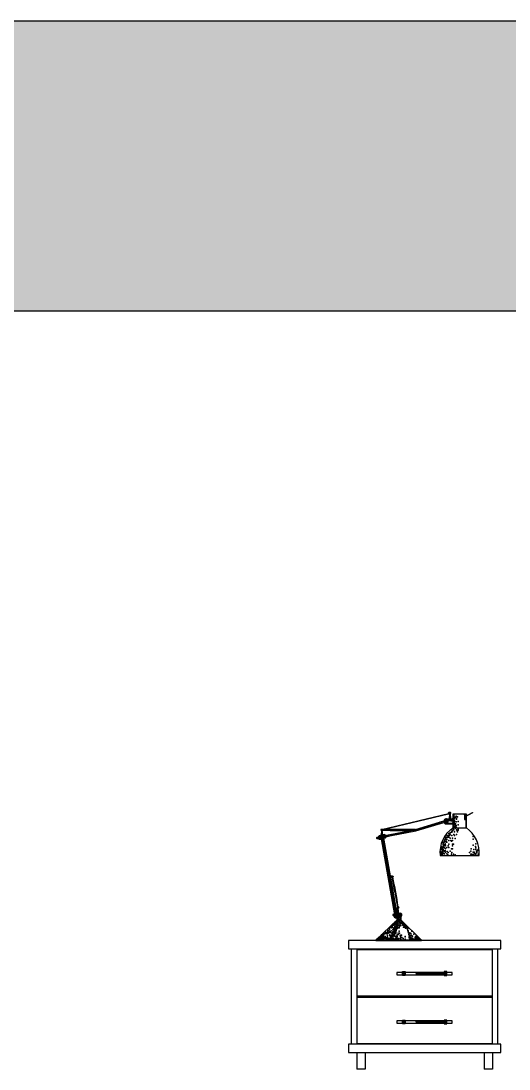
# Model space of a CAD drawing. Header units: millimetres. Extents: x 6388 to 59789, y -18725 to 8137.
# Drawn here: x 18586 to 20350, y 4348 to 8137 of the extents above; entities that cross this region are included whole.
import ezdxf

# ---------------------------------------------------------------- set-up
doc = ezdxf.new("R2010")
doc.units = ezdxf.units.MM
doc.layers.add('www.cad-blocks.net', color=7, linetype='Continuous')

# ---------------------------------------------------------------- blocks, each defined once
blk = doc.blocks.new('A$C272975BB')
h = blk.add_hatch()
h.set_pattern_fill('ANSI31', color=256, scale=5.526549, style=0)
h.set_pattern_definition([(45, (-8969.81595, -5411.5748), (-0.488482534, 0.488482534), [])])
h.paths.add_polyline_path([(418.7, 901.6), (420.9, 901.6), (420.9, 921.3), (418.7, 921.3)])
h = blk.add_hatch()
h.set_pattern_fill('ANSI31', color=256, scale=22.106196, angle=42.7614, style=0)
h.set_pattern_definition([(87.761353, (-9195.548, -5055.1902), (-2.76116556, 0.10793855), [])])
h.paths.add_polyline_path([(241.7, 863.4, -0.487368), (241.3, 865.9, 0.006326), (119.7, 866.1, -0.258695), (119.6, 864), (119.6, 863.9, 0.020675)])
h = blk.add_hatch()
h.set_pattern_fill('ANSI31', color=256, scale=33.159294, style=0)
h.set_pattern_definition([(45, (-8957.1037, -5375.896), (-2.9308952, 2.9308952), [])])
h.paths.add_polyline_path([(159.5, 694.1, -0.018609), (159.4, 694.1), (156.5, 694.1, 0.005294), (177.3, 584.7), (179.5, 585.4, 0.018598)])
for p, q in [((119.4, 866.3), (360.8, 923.3)), ((124.2, 866.1), (361.1, 922.2)), ((362.5, 927.1), (362.5, 927)), ((363, 926.9), (367.9, 927.7)), ((363.4, 926.6), (368.4, 927.4)), ((363.5, 922.8), (368.6, 923.8)), ((364.7, 922.6), (363.7, 904.5)), ((364, 925.9), (369, 926.7)), ((365.1, 922.8), (364.2, 904.6)), ((364.8, 927.4), (364.8, 927.4)), ((365.8, 922.9), (365.4, 904.6)), ((367.3, 923.1), (368.4, 904.4)), ((367.6, 923.2), (368.7, 904.6)), ((424.3, 921.3), (424.3, 871.5)), ((124.5, 837.3), (345, 891.4)), ((242.3, 866.3), (344.2, 896.7)), ((243.4, 861.4), (344.9, 891.8)), ((246.9, 866.2), (344.2, 895.7)), ((351.4, 886.6), (376.9, 886.6)), ((351.8, 904.6), (376.9, 904.6)), ((376.9, 871.5), (425.7, 871.5)), ((102.2, 836.9), (106.5, 836.9)), ((102.9, 836.6), (106.5, 836.6)), ((103.2, 836.2), (106.5, 836.2)), ((103.5, 835.5), (106.7, 835.5)), ((119, 863.1), (117.9, 844.6)), ((119.3, 863.2), (118.3, 844.8)), ((119.7, 863.6), (119.2, 844.9)), ((120.2, 863.9), (122.3, 845.7)), ((120.4, 863.9), (122.5, 845.7)), ((123.1, 841.7), (230.9, 863.1)), ((123.4, 842.7), (225.2, 862.9)), ((124.1, 837.8), (243.4, 861.4)), ((125.2, 833.7), (173.8, 560.4)), ((126, 833.9), (174.5, 560.6)), ((126.5, 834), (175, 560.7)), ((117.8, 831.8), (166.4, 558)), ((118.9, 832.1), (167.4, 558.8)), ((120, 832.3), (168.4, 559.2)), ((124, 833.3), (172.5, 560.1)), ((159.3, 697.4), (150.7, 697.4)), ((158.8, 697.2), (150.7, 697.2)), ((158.5, 696.9), (150.8, 696.9)), ((158.2, 696.3), (150.9, 696.3)), ((159, 694.3), (151.3, 694.3)), ((159.6, 694.1), (151.3, 694.1)), ((176.6, 581.1), (175.6, 560.8)), ((176.6, 584.4), (181.1, 585.8)), ((177, 584.3), (181.5, 585.6)), ((177.4, 583.9), (181.9, 585.3)), ((177.4, 581.5), (181.8, 582.9)), ((177.8, 583.3), (182.2, 584.7)), ((178.1, 581.6), (180.2, 561.9)), ((161.2, 558.6), (166.3, 558.6)), ((161.8, 558.4), (166.3, 558.4)), ((162.2, 557.9), (166.3, 557.9)), ((162.4, 557.2), (165.6, 557.2)), ((175.6, 539.1), (175.6, 548)), ((175.6, 539.1), (188.9, 539.1)), ((188.9, 539.1), (188.9, 551.4)), ((550, 465), (0, 465)), ((0, 465), (0, 435)), ((99.3, 467.2), (262.9, 467.2)), ((550, 435), (550, 465)), ((0, 435), (550, 435)), ((10, 435), (10, 90)), ((30, 435), (30, 90)), ((30, 432), (520, 432)), ((520, 90), (520, 435)), ((540, 90), (540, 435)), ((195, 349), (175, 349)), ((175, 349), (175, 341)), ((175, 341), (195, 341)), ((195, 349), (195, 352)), ((195, 352), (205, 352)), ((195, 350.6), (205, 350.6)), ((195, 341), (195, 349)), ((195, 338), (195, 349)), ((195, 348.8), (205, 348.8)), ((195, 344.5), (205, 344.5)), ((195, 341), (205, 341)), ((195.1, 351.3), (205, 351.3)), ((205, 352), (205, 341)), ((275, 349), (205, 349)), ((205, 341), (345, 341)), ((205, 341), (205, 338)), ((243.2, 347.1), (345, 347.1)), ((244.5, 345), (345, 345)), ((245.1, 343.8), (345, 343.8)), ((345, 349), (275, 349)), ((355, 352), (345, 352)), ((345, 352), (345, 341)), ((354.9, 351.3), (345, 351.3)), ((355, 350.6), (345, 350.6)), ((355, 348.8), (345, 348.8)), ((355, 344.5), (345, 344.5)), ((355, 341), (345, 341)), ((345, 341), (345, 338)), ((355, 349), (355, 352)), ((355, 338), (355, 349)), ((355, 341), (355, 349)), ((375, 349), (355, 349)), ((355, 341), (375, 341)), ((375, 341), (375, 349)), ((195, 339.5), (205, 339.5)), ((205, 338), (195, 338)), ((355, 339.5), (345, 339.5)), ((345, 338), (355, 338)), ((30, 265), (520, 265)), ((30, 260), (520, 260)), ((195, 174), (175, 174)), ((175, 174), (175, 166)), ((175, 166), (195, 166)), ((195, 174), (195, 177)), ((195, 177), (205, 177)), ((195, 175.6), (205, 175.6)), ((195, 166), (195, 174)), ((195, 163), (195, 174)), ((195, 173.8), (205, 173.8)), ((195, 169.5), (205, 169.5)), ((195, 166), (205, 166)), ((195, 164.5), (205, 164.5)), ((205, 163), (195, 163)), ((195.1, 176.3), (205, 176.3)), ((205, 177), (205, 166)), ((275, 174), (205, 174)), ((205, 166), (345, 166)), ((205, 166), (205, 163)), ((243.2, 172.1), (345, 172.1)), ((244.5, 170), (345, 170)), ((245.1, 168.8), (345, 168.8)), ((345, 174), (275, 174)), ((355, 177), (345, 177)), ((345, 177), (345, 166)), ((354.9, 176.3), (345, 176.3)), ((355, 175.6), (345, 175.6)), ((355, 173.8), (345, 173.8)), ((355, 169.5), (345, 169.5)), ((345, 166), (345, 163)), ((355, 166), (345, 166)), ((355, 164.5), (345, 164.5)), ((345, 163), (355, 163)), ((355, 174), (355, 177)), ((355, 163), (355, 174)), ((375, 174), (355, 174)), ((355, 166), (355, 174)), ((355, 166), (375, 166)), ((375, 166), (375, 174)), ((550, 90), (0, 90)), ((0, 90), (0, 60)), ((30, 92), (520, 92)), ((550, 60), (550, 90)), ((0, 60), (550, 60)), ((30, 60), (30, 0)), ((60, 60), (60, 0)), ((490, 60), (490, 0)), ((520, 60), (520, 0)), ((60, 0), (30, 0)), ((520, 0), (490, 0))]:
    blk.add_line(p, q)
for points in [[(330.8, 772.1), (471.8, 772.1, 0.273505), (425.7, 871.5), (425.7, 921.3), (376.9, 921.3), (376.9, 871.5, 0.273505)], [(362.2, 922.3, 0.130303), (362.9, 922.4, 0.576801), (363.2, 926.7, 0.264517), (361.9, 927, 0.710752)], [(349.6, 886.9, 0.130303), (352.4, 886.7, 0.598804), (356.9, 903.4, 0.121835), (351.4, 904.5, 0.710752)], [(101.7, 833.7, 0.130303), (102.2, 833.6, 0.576801), (103, 836.5, 0.264517), (102.1, 836.9, 0.710752)], [(111.8, 830.4, 0.130303), (113.7, 830.8, 0.576801), (113.8, 842.4, 0.264517), (110.1, 842.8, 0.710752)], [(117.1, 863.1, 0.130303), (117.6, 863.1, 0.331854), (118.2, 866, 0.328319), (117.4, 866.3, 0.500332)], [(241.8, 866.3, -0.130303), (242.2, 866.3, -0.576801), (242.9, 863.6, -0.264517), (242.1, 863.3, -0.710752)], [(159.9, 694.2, -0.130303), (159.4, 694.1, -0.576801), (158.6, 697, -0.264517), (159.5, 697.4, -0.710752)], [(176.6, 581.1, 0.130303), (177.1, 581.3, 0.576801), (176.9, 584.3, 0.264517), (176, 584.3, 0.710752)], [(160.7, 555.4, 0.130303), (161.2, 555.3, 0.576801), (161.9, 558.3, 0.264517), (161, 558.6, 0.710752)], [(169.4, 546.6, 0.130303), (171.4, 546.9, 0.576801), (171.4, 558.6, 0.264517), (167.7, 559, 0.710752)]]:
    blk.add_lwpolyline(points, format="xyb", close=True)
for points in [[(362.4, 926.6, 0.083661), (362, 926.5, 0.685038), (362.1, 922.7)], [(362.6, 922.3), (368.1, 923.3, 0.641064), (367.6, 927.8), (362.3, 927)], [(353.1, 902.8, 0.083661), (351.5, 903, 0.685038), (349.4, 888.2)], [(102.4, 836.5, 0.083661), (102.1, 836.6, 0.685038), (101.7, 833.9)], [(111.6, 841.9, 0.083661), (110.4, 841.7, 0.685038), (111.5, 831.3)], [(133.3, 844.7, 0.177444), (129.5, 847.3), (111.1, 843.1)], [(112.8, 830.5), (131.7, 835.3, 0.183148), (134.4, 839.2)], [(242.4, 863.6, -0.083661), (242.1, 863.6, -0.685038), (241.7, 866.1)], [(242, 866.3), (246.6, 866.3, -0.641064), (246.8, 863.4)], [(247.6, 864.2, -0.174695), (246.8, 863.4), (242.3, 863.3)], [(159.2, 697.1, -0.083661), (159.5, 697.1, -0.685038), (159.9, 694.4)], [(176.4, 584.1, 0.083661), (176.1, 584, 0.685038), (176.5, 581.4, 0.685038)], [(176.9, 581.2), (181.7, 582.7, 0.641064), (180.9, 585.8), (176.2, 584.4)], [(175.6, 539.1), (99.3, 467.2, 0.414214), (98.2, 466.1), (98.2, 465), (264, 465), (264, 466.1, 0.414214), (262.9, 467.2), (188.9, 539.1)], [(161.3, 558.3, 0.083661), (161, 558.3, 0.685038), (160.6, 555.6, 0.685038)], [(169.2, 558, 0.083661), (168.1, 557.9, 0.685038), (169.1, 547.5, 0.685038)], [(170.4, 546.6), (189.4, 551.5, 0.641064), (187.2, 563.5), (168.7, 559.2)]]:
    blk.add_lwpolyline(points, format="xyb")
for points in [[(418.7, 921.3), (418.7, 901.6), (420.9, 901.6), (420.9, 921.3)], [(420.9, 912.9), (448.2, 926.8), (448.2, 926.2), (420.9, 912.3)], [(352.9, 898.2), (349.8, 893.2), (349.4, 893.4), (352.6, 898.5), (352.9, 898.2)], [(101.9, 833.6), (107.4, 833.6)], [(102.7, 833.8), (107.2, 833.8)], [(110.7, 838.8), (112.9, 835.3), (112.5, 835), (110.3, 838.5), (110.7, 838.8)], [(117.3, 863.1), (119.3, 863.2)], [(119.3, 866.4), (117.6, 866.3)], [(160.9, 555.3), (164.5, 555.3)], [(161.7, 555.6), (164.6, 555.6)], [(167.5, 553.7), (171.4, 552.3), (171.2, 551.8), (167.3, 553.2), (167.5, 553.7)]]:
    blk.add_lwpolyline(points)
for centre, radius, start, end in [((361.3, 924.5), 1.66, 315.8031, 60.4731), ((331.7, 891.4), 3.33, 134.3613, 242.9193), ((333, 891.7), 3.69, 141.8466, 236.0544), ((346, 895.7), 7.62, 311.2552, 44.5755), ((101.2, 835.3), 1.39, 311.8701, 45.6629), ((108.4, 836), 5.56, 317.0855, 61.4366), ((116.3, 864.7), 1.51, 309.2421, 43.4847), ((117.9, 864.8), 2.14, 310.7011, 49.2989), ((172.5, -3936.5), 4802.9, 89.1759, 90.6291), ((186.5, 2339.7), 1477.3, 267.4143, 272.1428), ((127.7, 840.8), 4.72, 155.8582, 227.8394), ((136.5, 844.6), 7.02, 327.7271, 16.9639), ((137.2, 844.7), 7.02, 327.6688, 16.9176), ((118.9, 813), 12, 35.5827, 78.9702), ((117.6, 811), 13.8, 36.7235, 74.9555), ((5332.7, 1621.6), 5258.6, 190.1588, 191.3717), ((-1291.1, 371.3), 1486.1, 8.2838, 12.5466), ((149.3, 576.7), 23.6, 322.5257, 356.2633), ((148.4, 576.9), 24.7, 322.5414, 353.2812), ((175.5, 582.6), 1.47, 316.9492, 57.8884), ((160.2, 557.1), 1.39, 311.8701, 45.6629), ((166, 552.2), 5.56, 317.0855, 61.4366), ((239.8, 343.7), 5.29, 329.221, 87.6136), ((239.8, 168.7), 5.29, 329.221, 87.6136)]:
    blk.add_arc(centre, radius, start, end)
for points in [[(362.1, 922.7), (362.3, 922.7), (362.4, 922.7), (362.8, 922.8), (363, 923), (363.3, 923.4), (363.5, 923.6), (363.7, 924.1), (363.8, 924.4), (363.7, 925), (363.7, 925.3), (363.5, 925.7), (363.3, 925.9), (363.1, 926.3), (362.9, 926.4), (362.7, 926.5), (362.5, 926.6), (362.4, 926.6), (362.4, 926.6), (362.4, 926.6), (362.4, 926.6)], [(349.4, 888.2), (350, 888.1), (350.7, 888.2), (352, 888.3), (353.1, 888.7), (354.5, 890.1), (355.1, 890.8), (356.3, 892.6), (356.8, 893.6), (357.1, 895.9), (357, 897.2), (356.7, 898.8), (356.2, 899.8), (355.4, 901.2), (354.9, 901.8), (354, 902.5), (353.6, 902.7), (353.2, 902.8), (353.2, 902.8), (353.2, 902.8), (353.1, 902.8)], [(101.7, 833.9), (101.8, 833.9), (101.9, 833.9), (102.2, 833.9), (102.3, 834), (102.6, 834.2), (102.7, 834.4), (102.9, 834.7), (103, 834.9), (103.1, 835.3), (103.1, 835.5), (103, 835.8), (102.9, 836), (102.8, 836.3), (102.7, 836.4), (102.5, 836.5), (102.5, 836.5), (102.4, 836.5), (102.4, 836.5), (102.4, 836.5), (102.4, 836.5)], [(111.5, 831.3), (111.9, 831.4), (112.3, 831.5), (113.2, 831.8), (113.8, 832.3), (114.6, 833.4), (114.9, 834), (115.4, 835.4), (115.6, 836.2), (115.4, 837.9), (115.1, 838.7), (114.6, 839.7), (114.1, 840.3), (113.4, 841.2), (112.9, 841.5), (112.2, 841.8), (111.9, 841.9), (111.6, 841.9), (111.6, 841.9), (111.6, 841.9), (111.6, 841.9)], [(241.7, 866.1), (241.8, 866.1), (241.9, 866.1), (242.2, 866.1), (242.3, 866), (242.6, 865.8), (242.7, 865.6), (242.9, 865.3), (243, 865.2), (243, 864.8), (243, 864.6), (243, 864.3), (242.9, 864.1), (242.7, 863.9), (242.7, 863.8), (242.5, 863.7), (242.4, 863.7), (242.4, 863.6), (242.4, 863.6), (242.4, 863.6), (242.4, 863.6)], [(159.9, 694.4), (159.8, 694.4), (159.7, 694.4), (159.4, 694.4), (159.2, 694.5), (159, 694.7), (158.8, 694.9), (158.6, 695.2), (158.5, 695.4), (158.5, 695.8), (158.5, 696), (158.6, 696.3), (158.6, 696.5), (158.8, 696.8), (158.9, 696.9), (159, 697), (159.1, 697), (159.2, 697.1), (159.2, 697.1), (159.2, 697.1), (159.2, 697.1)], [(176.5, 581.4), (176.6, 581.4), (176.7, 581.4), (177, 581.5), (177.1, 581.7), (177.3, 582), (177.4, 582.1), (177.5, 582.5), (177.5, 582.7), (177.4, 583.1), (177.3, 583.3), (177.2, 583.6), (177.1, 583.7), (176.8, 584), (176.7, 584), (176.5, 584.1), (176.4, 584.1), (176.4, 584.1), (176.4, 584.1), (176.4, 584.1), (176.4, 584.1)], [(160.6, 555.6), (160.7, 555.6), (160.9, 555.6), (161.1, 555.6), (161.3, 555.7), (161.6, 555.9), (161.7, 556.1), (161.9, 556.4), (162, 556.6), (162.1, 557), (162, 557.2), (162, 557.5), (161.9, 557.7), (161.8, 558), (161.7, 558.1), (161.5, 558.2), (161.4, 558.2), (161.4, 558.3), (161.4, 558.3), (161.3, 558.3), (161.3, 558.3)], [(169.1, 547.5), (169.5, 547.5), (170, 547.7), (170.9, 548), (171.5, 548.5), (172.3, 549.6), (172.6, 550.2), (173.1, 551.6), (173.2, 552.4), (173.1, 554), (172.8, 554.8), (172.3, 555.9), (171.8, 556.5), (171, 557.3), (170.6, 557.7), (169.9, 558), (169.6, 558), (169.3, 558), (169.3, 558), (169.2, 558), (169.2, 558)]]:
    blk.add_open_spline(points, degree=3, knots=[3.294068, 3.294068, 3.294068, 3.294068, 3.647859, 3.647859, 4.043866, 4.043866, 4.439873, 4.439873, 4.83588, 4.83588, 5.231886, 5.231886, 5.627893, 5.627893, 6.0239, 6.0239, 6.283185, 6.283185, 6.283185, 6.295262, 6.295262, 6.295262, 6.295262])
for p in [(381, 919.8), (381, 916.1), (381, 914.2), (381, 914.2), (381, 910.4), (384.8, 910.4), (388.5, 914.2), (394.2, 912.3), (355.3, 886.9), (356, 887.3), (356.7, 887.2), (357.2, 903.8), (357.2, 888.1), (357.9, 886.9), (358, 887.3), (358.8, 903.7), (359, 886.9), (359.5, 903.7), (359.8, 902.5), (360.2, 888), (360.2, 887), (360.3, 901.6), (360.4, 898.7), (360.7, 903.8), (360.7, 887.3), (361, 902.6), (361.2, 901.2), (361.8, 887.4), (362.2, 898.3), (362.2, 887.7), (362.3, 901), (362.9, 903.8), (363.3, 901.7), (364.3, 903.7), (364.9, 901.6), (364.9, 886.9), (365, 898.1), (365.3, 887.7), (365.7, 886.6), (366.1, 886.8), (366.4, 887), (366.8, 903.4), (366.9, 902), (367.4, 898.3), (368.2, 902), (368.4, 903.6), (368.4, 899), (368.8, 887.6), (369.1, 903.8), (369.9, 886.8), (370, 888.2), (370.3, 897.4), (370.4, 903.8), (370.5, 901.8), (370.8, 887.2), (372, 887.7), (372.1, 899.4), (372.6, 887.2), (373, 887.8), (373.2, 903.4), (373.4, 901.3), (373.6, 897.7), (374, 886.9), (374.7, 887.7), (375.4, 904), (375.4, 888.2), (375.6, 901.8), (375.9, 904), (376.1, 888.4), (376.1, 887.8), (376.2, 897.3), (376.3, 902.4), (376.5, 899.1), (376.7, 902.8), (379.1, 899.1), (379.1, 882.2), (379.1, 878.4), (379.1, 872.7), (381, 904.8), (381, 893.5), (381, 889.7), (381, 889.7), (381, 884), (381, 878.4), (381, 876.5), (382.9, 906.6), (382.9, 904.8), (382.9, 897.2), (382.9, 893.5), (382.9, 887.8), (382.9, 884), (384.8, 884), (384.8, 876.5), (384.8, 872.7), (386.7, 885.9), (386.7, 880.3), (388.5, 893.5), (388.5, 880.3), (388.5, 874.6), (390.4, 906.6), (390.4, 902.9), (396.1, 895.3), (396.1, 882.2), (113.1, 843), (113.7, 843.3), (113.8, 842.9), (114, 843.1), (114.4, 842.9), (114.8, 843.4), (114.8, 842.8), (115.1, 843.2), (115.3, 843.2), (115.5, 842.5), (115.6, 841.4), (115.7, 844.1), (115.7, 841.9), (115.8, 843.6), (116.4, 843.7), (116.4, 841.6), (116.7, 844), (116.7, 843.2), (116.7, 842.5), (116.7, 840.9), (117.1, 843.8), (117.5, 844), (117.7, 833.7), (117.8, 842.6), (117.8, 841.9), (117.8, 841.3), (117.9, 843.4), (118, 844.5), (118.4, 844.2), (118.4, 834.1), (118.9, 844.6), (119, 844.2), (119.4, 842.4), (119.5, 843.3), (119.8, 844.3), (120.4, 835.3), (120.5, 841.3), (120.5, 834.5), (120.7, 844.6), (120.7, 842.9), (121, 844.6), (121.2, 844.9), (121.2, 843.7), (121.8, 844.4), (121.9, 834.7), (122.1, 844.9), (122.3, 845.2), (122.3, 833.9), (122.4, 844.9), (122.5, 842.3), (122.7, 843.4), (122.7, 833.6), (123, 844.2), (123, 833.9), (123.1, 845.2), (123.3, 845), (123.3, 833.8), (123.6, 835.4), (123.8, 845.8), (124.2, 845.7), (124.3, 845.5), (124.4, 845.2), (124.5, 834.2), (124.7, 844.7), (124.7, 844), (124.8, 834.4), (124.9, 845.9), (125.3, 845.9), (125.3, 835.6), (125.6, 845.6), (125.6, 844), (125.6, 835), (125.8, 845), (125.9, 846.2), (126, 834.5), (126.2, 834.8), (126.4, 846.2), (126.6, 846.2), (126.6, 845.2), (126.7, 846.1), (126.9, 836.4), (127.2, 835.3), (127.3, 846.5), (127.4, 835.3), (127.5, 846.5), (128, 846.3), (128, 846.2), (128, 835.4), (128.5, 835.3), (128.6, 836.3), (128.7, 846.5), (128.9, 846.5), (128.9, 845.9), (128.9, 836), (129.1, 846.8), (129.3, 847.1), (129.5, 846.8), (129.9, 835.3), (130, 836.8), (130.1, 846.5), (130.1, 846.2), (130.2, 835.7), (130.6, 846.4), (131, 837.4), (131, 835.7), (131.2, 836.6), (131.7, 835.4), (131.9, 836.3), (132.6, 835.7), (133.5, 836.6), (350.8, 836.9), (352.7, 838.8), (356.5, 844.5), (356.5, 836.9), (356.5, 836.9), (358.4, 842.6), (360.2, 838.8), (362.1, 852), (362.1, 838.8), (364, 848.2), (364, 844.5), (365.9, 852), (365.9, 852), (367.8, 853.9), (367.8, 846.4), (367.8, 835), (371.6, 857.7), (371.6, 855.8), (373.4, 865.2), (373.4, 855.8), (373.4, 844.5), (375.3, 863.3), (375.3, 861.4), (375.3, 835), (379.1, 869), (379.1, 865.2), (381, 865.2), (381, 848.2), (382.9, 857.7), (382.9, 844.5), (386.7, 870.8), (390.4, 865.2), (390.4, 848.2), (392.3, 861.4), (394.2, 857.7), (396.1, 867.1), (396.1, 863.3), (450.8, 840.7), (114.9, 831.2), (115.7, 831.8), (115.7, 831.6), (116.3, 831.8), (116.4, 832.7), (116.7, 833.4), (116.8, 832), (117.1, 832.1), (118, 832.4), (118.9, 832.4), (119.4, 833.2), (119.4, 832.4), (119.5, 833.1), (119.8, 833), (120.4, 833.1), (121.1, 832.7), (121.7, 833.4), (122, 833.4), (122.4, 833.4), (122.6, 833), (333.8, 797.4), (333.8, 797.4), (337.6, 803), (337.6, 799.2), (339.5, 799.2), (341.4, 820), (341.4, 818.1), (341.4, 814.3), (341.4, 812.4), (341.4, 810.6), (343.3, 806.8), (343.3, 806.8), (343.3, 804.9), (343.3, 801.1), (345.2, 821.9), (345.2, 820), (345.2, 810.6), (345.2, 810.6), (347, 827.5), (347, 808.7), (347, 799.2), (348.9, 831.3), (348.9, 823.7), (348.9, 814.3), (348.9, 806.8), (350.8, 833.2), (350.8, 823.7), (350.8, 808.7), (350.8, 797.4), (352.7, 831.3), (352.7, 823.7), (352.7, 820), (354.6, 829.4), (354.6, 820), (354.6, 801.1), (360.2, 806.8), (362.1, 825.6), (362.1, 812.4), (362.1, 801.1), (369.7, 825.6), (369.7, 825.6), (371.6, 823.7), (375.3, 825.6), (375.3, 812.4), (375.3, 806.8), (379.1, 812.4), (384.8, 833.2), (450.8, 831.3), (450.8, 808.7), (458.3, 804.9), (460.2, 814.3), (460.2, 799.2), (333.8, 786.1), (333.8, 778.5), (335.7, 784.2), (335.7, 780.4), (335.7, 776.6), (337.6, 793.6), (339.5, 795.5), (339.5, 795.5), (339.5, 793.6), (339.5, 789.8), (339.5, 784.2), (339.5, 778.5), (339.5, 778.5), (339.5, 774.8), (341.4, 793.6), (341.4, 780.4), (343.3, 789.8), (345.2, 786.1), (347, 786.1), (347, 778.5), (348.9, 789.8), (350.8, 784.2), (354.6, 778.5), (356.5, 786.1), (358.4, 774.8), (360.2, 782.3), (367.8, 787.9), (371.6, 795.5), (371.6, 776.6), (373.4, 782.3), (375.3, 795.5), (379.1, 776.6), (384.8, 774.8), (437.6, 782.3), (441.3, 787.9), (441.3, 776.6), (443.2, 795.5), (445.1, 776.6), (450.8, 784.2), (450.8, 774.8), (452.7, 793.6), (454.5, 784.2), (454.5, 778.5), (456.4, 780.4), (458.3, 774.8), (460.2, 793.6), (460.2, 778.5), (460.2, 776.6), (462.1, 787.9), (464, 786.1), (464, 782.3), (465.9, 789.8), (467.8, 793.6), (467.8, 776.6), (176.2, 570), (176.2, 569.2), (176.4, 572), (176.4, 571), (176.4, 570.5), (176.6, 573), (176.7, 579.3), (176.7, 573.8), (176.7, 572.9), (176.9, 580.3), (176.9, 578.3), (176.9, 577.2), (176.9, 576), (176.9, 574.2), (177.1, 571.9), (177.1, 568.4), (177.2, 575.8), (177.2, 570.9), (177.6, 578.1), (169, 532.2), (170.4, 532.7), (170.7, 530.4), (171.3, 559.2), (171.4, 559.6), (171.4, 530.9), (172.2, 532.4), (172.5, 559), (172.5, 530.4), (172.7, 559.3), (172.9, 559.1), (173.3, 557.7), (173.5, 534.8), (173.6, 548.1), (173.8, 559.8), (174.1, 558), (174.1, 557), (174.2, 533.9), (174.3, 559.3), (174.3, 558.1), (174.5, 559.2), (174.5, 536.3), (174.6, 559.1), (174.8, 548.9), (174.8, 536.1), (174.9, 559.5), (175.2, 555), (175.4, 558.3), (175.8, 548.3), (175.8, 546.7), (175.8, 545.9), (175.8, 545.1), (175.8, 544.5), (175.8, 543.4), (175.8, 542.4), (175.8, 541.9), (175.8, 541), (175.8, 540), (175.9, 563.9), (175.9, 563.1), (175.9, 561.8), (175.9, 547.4), (176, 533.6), (176.1, 564.8), (176.1, 563.3), (176.1, 562.5), (176.1, 562.1), (176.1, 561), (176.1, 560.3), (176.1, 541.1), (176.1, 537.6), (176.2, 566.1), (176.2, 562.1), (176.2, 559), (176.2, 558.2), (176.4, 567.2), (176.4, 566.9), (176.4, 562.8), (176.4, 546), (176.5, 549.5), (176.5, 547.2), (176.5, 539.8), (176.6, 547.2), (176.6, 542.5), (176.6, 541.1), (176.7, 563.8), (176.7, 561.1), (176.7, 560.2), (176.7, 549), (176.7, 546.4), (176.7, 543.3), (176.7, 540.2), (176.9, 542), (177.1, 565.8), (177.1, 549.6), (177.1, 539.7), (177.2, 567.4), (177.2, 565.4), (177.2, 563.6), (177.2, 562.3), (177.2, 558.1), (177.2, 546), (177.2, 539.5), (177.3, 546.9), (177.3, 544.7), (177.3, 543.4), (177.4, 556.3), (177.4, 541.8), (177.6, 532.2), (177.6, 530.4), (177.7, 560.1), (177.7, 548.3), (177.7, 545.1), (177.9, 560.5), (177.9, 537.4), (178.1, 560.4), (178.1, 548.1), (178.4, 558.8), (178.5, 542.2), (178.6, 548.3), (178.6, 545), (178.6, 539.5), (178.7, 536.3), (179, 549.5), (179.1, 550.1), (179.2, 560.6), (179.2, 559.1), (179.3, 533.9), (179.3, 530.4), (179.5, 536.8), (179.5, 534), (179.7, 537.4), (179.9, 558.6), (179.9, 549.3), (180, 561.3), (180, 547.7), (180, 543.3), (180, 540.9), (180.2, 559.3), (180.2, 556.7), (180.9, 550.6), (181, 560.5), (181, 537.3), (181.3, 537.1), (181.4, 561.5), (181.7, 561.3), (181.8, 550.2), (183, 560.8), (183.1, 559.5), (183.1, 557.5), (183.1, 534.8), (183.2, 562.1), (183.3, 561.7), (183.3, 550.7), (183.6, 530.9), (184.3, 551.1), (184.5, 562), (184.7, 562.1), (184.7, 561.8), (185.2, 561), (185.2, 557.9), (185.4, 560.2), (185.8, 562.7), (186, 551.9), (186.3, 562.6), (186.3, 561.1), (186.7, 540.4), (186.8, 549.5), (187, 562.6), (187, 562.6), (187, 552), (187, 544.2), (187, 539.7), (187.1, 547.5), (187.2, 551.9), (187.5, 541.8), (187.6, 561.8), (187.6, 548.2), (187.8, 539.8), (188, 549.2), (188, 544.6), (188.1, 560.8), (188.1, 552), (188.1, 542.5), (188.2, 540.4), (188.3, 549), (188.4, 547.9), (188.5, 561.8), (188.5, 550), (188.5, 545.8), (188.5, 543.5), (188.5, 541), (188.6, 552.4), (188.8, 553), (189, 552.5), (189.1, 561.5), (189.2, 558.8), (189.5, 535.6), (189.5, 535.6), (189.6, 554), (189.6, 531.6), (189.7, 560.9), (190.1, 552.9), (190.3, 553.9), (190.3, 553.7), (190.6, 554.7), (190.8, 559.3), (190.8, 534.1), (191, 555.8), (191.1, 534.3), (191.3, 556.3), (191.3, 554.9), (191.5, 531.8), (192.1, 532.8), (195.2, 530.7), (134.8, 494.5), (136.5, 492.8), (140.2, 494.1), (141.6, 501.4), (141.6, 499.6), (141.6, 496.2), (142.1, 496), (143.3, 501.4), (145.1, 501.4), (145.1, 499.6), (146.8, 508.2), (147.8, 494.1), (148.5, 504.8), (150.2, 511.6), (150.9, 496.4), (152.5, 513.8), (152.5, 513.5), (153.4, 499.7), (153.4, 499.7), (153.6, 511.6), (153.6, 509.9), (153.8, 514.8), (154.3, 517.4), (155.3, 513.3), (155.8, 519.2), (157, 520.2), (157, 516.8), (157, 515), (157.4, 517.9), (159.2, 520.8), (159.5, 522.3), (159.7, 494.3), (160, 520.3), (160.5, 520.2), (160.5, 511.6), (160.5, 503.1), (160.5, 496.2), (161.3, 521.8), (162.1, 522.8), (162.2, 506.5), (162.9, 525.7), (162.9, 496.4), (163.9, 525.7), (163.9, 521.9), (163.9, 520.2), (164.2, 522.8), (164.7, 497.8), (165.2, 525.2), (165.4, 502.6), (165.6, 509.9), (165.6, 506.5), (165.6, 494.5), (166, 499.3), (166.2, 527.8), (167, 526.5), (167.3, 529.1), (167.3, 516.8), (167.3, 515), (167.3, 506.5), (168.5, 499.7), (169, 528.7), (169, 523.6), (169, 516.8), (169, 508.2), (169, 504.8), (170.4, 500), (170.4, 496), (170.7, 528.7), (170.7, 513.3), (170.7, 492.8), (171.4, 506.8), (171.9, 507.5), (172.5, 528.7), (172.5, 518.5), (172.5, 518.5), (172.5, 512.7), (172.5, 511.6), (172.5, 501.4), (172.7, 505.5), (173.5, 517.9), (173.8, 520), (174.2, 523.6), (174.2, 523.6), (174.3, 509.9), (174.5, 522.1), (174.8, 524.1), (175.1, 526.5), (175.3, 511.4), (175.9, 523.6), (175.9, 518.5), (175.9, 515), (175.9, 508.2), (176.1, 525.7), (176.1, 514.8), (176.3, 530.1), (176.9, 519.2), (177.4, 522.6), (177.4, 519.7), (179.3, 525.3), (181, 509.9), (181.8, 519.2), (182.3, 513.8), (182.7, 509.9), (182.7, 497.9), (184.1, 514.8), (185.2, 525.2), (186.2, 520.2), (188.5, 526), (188.8, 518.8), (189.3, 528.1), (193.2, 528.4), (193.2, 526.7), (193.4, 530.4), (194.2, 528.9), (194.7, 523.9), (194.9, 528.4), (194.9, 526.7), (195.8, 526.8), (196.2, 519.8), (196.6, 530.1), (196.6, 526.7), (198.2, 513.3), (198.4, 527.1), (198.6, 524.5), (199.2, 518.8), (199.4, 525.8), (200.4, 523.2), (201.5, 520.8), (201.7, 523.7), (201.7, 519.9), (201.7, 518.2), (202.2, 512.3), (202.8, 523.7), (204.3, 519.8), (205.2, 509.6), (205.6, 518.2), (206.1, 520.3), (206.4, 518.8), (208.2, 515.9), (208.6, 518.2), (208.6, 513), (209.8, 517.2), (210.3, 511.3), (210.6, 511.4), (211.3, 515.4), (211.4, 507.3), (211.9, 512.8), (212, 509.6), (212, 507.9), (213.1, 511.8), (213.1, 511.5), (213.2, 510.1), (213.5, 506), (213.7, 501.1), (215, 499), (215.4, 509.6), (215.6, 497.8), (215.6, 496), (228.9, 497.8), (102.3, 469.4), (103.4, 467.9), (104.5, 469.4), (106.3, 470.7), (106.3, 467.7), (107.6, 471.5), (108.9, 473.3), (111, 474.1), (111.7, 475.9), (111.9, 473.3), (111.9, 473.3), (111.9, 469.6), (112.2, 470.7), (112.2, 470.2), (113.3, 476.7), (114.6, 469.2), (114.9, 474.8), (115.1, 477.5), (115.1, 474.4), (115.7, 473.3), (115.9, 479.3), (117.2, 477.7), (117.6, 479), (117.6, 479), (117.6, 473.3), (117.6, 473.3), (119.5, 484.6), (119.5, 479), (119.5, 475.2), (119.8, 469.2), (121.3, 479), (121.3, 479), (121.3, 477.1), (121.3, 471.5), (123.2, 484.6), (123.2, 477.1), (125.1, 480.9), (125.1, 477.1), (125.1, 475.2), (126.2, 482.5), (126.5, 468.9), (127, 486.5), (127, 477.1), (127, 471.5), (128.9, 477.1), (128.9, 471.5), (128.9, 471.5), (129.3, 473), (129.6, 489.4), (132.7, 479), (132.7, 475.2), (132.9, 473), (133.1, 489.4), (134.5, 475.2), (134.5, 471.5), (134.8, 489.4), (136.4, 475.2), (138.3, 488.4), (139.8, 470), (140.2, 482.8), (140.2, 477.1), (140.2, 471.5), (142.1, 490.3), (142.1, 470), (144, 471.5), (145.2, 470.2), (145.9, 492.2), (145.9, 469.6), (147.8, 471.5), (149.1, 485.6), (149.6, 482.8), (149.6, 467.7), (150.9, 471.2), (151.5, 475.2), (152, 479), (153.3, 469.2), (153.4, 492.2), (153.4, 480.9), (153.4, 475.2), (153.4, 471.5), (155.3, 482.8), (155.3, 469.2), (157.1, 486.8), (157.2, 484.6), (157.2, 480.9), (157.2, 480.9), (157.4, 469.4), (157.9, 490.4), (158.8, 477.4), (159.7, 471.5), (160.5, 486), (161, 482.8), (161, 473.3), (162.8, 469.6), (162.8, 469.6), (163.4, 488.4), (164.7, 492.2), (164.7, 480.9), (165.6, 486), (165.6, 486), (165.6, 482.5), (166.7, 489.7), (167, 488.6), (167.3, 491.1), (167.3, 491.1), (167.5, 467.9), (169, 472.3), (170.4, 479), (170.4, 468.7), (170.7, 491.1), (171.9, 471.8), (172.3, 477.1), (173.5, 480.3), (173.5, 475.4), (174, 475.1), (174, 470.7), (175.1, 479.6), (175.3, 484.7), (177.1, 484.7), (177.6, 472.3), (179.3, 486), (179.7, 491.5), (181.7, 471.5), (184.4, 491.1), (186.2, 484.2), (187.4, 473.3), (187.9, 479.1), (189.2, 467.7), (191.3, 484.2), (193, 475.7), (196.8, 471.5), (204.3, 469.6), (205, 479.1), (205, 477.4), (217.1, 492), (218.1, 486.3), (218.7, 474), (219.2, 488.9), (219.2, 480.1), (219.2, 475.1), (221.2, 467.9), (221.3, 492.2), (221.3, 482.8), (221.3, 479), (222.5, 471.8), (223.2, 471.5), (223.6, 469.7), (224.1, 468.1), (225.1, 490.3), (225.1, 488.4), (225.1, 477.1), (226.4, 469.2), (227, 482.8), (227, 471.5), (228.9, 473.3), (230.7, 480.9), (230.7, 473.3), (232.1, 468.9), (232.6, 471.5), (236.3, 487.1), (236.6, 468.4), (240.2, 475.2), (240.2, 471.5), (242.1, 479), (242.1, 475.2), (242.3, 468.4), (243.8, 480.6), (243.9, 473.3), (245.8, 475.2), (247.2, 467.9), (247.7, 477.2), (247.7, 473.3), (248.5, 468.9), (251.5, 471.5), (251.6, 473.1), (254.5, 469.4), (255, 471.5), (256.3, 469.7), (257.8, 468.4), (259.1, 468.7)]:
    blk.add_point(p)
blk = doc.blocks.new('FORMAT')
at = {"true_color": 0x546d8e}
h = blk.add_hatch(color=155, dxfattribs=at)
h.set_gradient(color1=(68, 68, 68), color2=(84, 109, 142), tint=1)
h.paths.add_polyline_path([(10116.5, 8137.1), (10116.5, 7089.1), (59789.4, 7089.1), (59789.4, 8137.1)])
at = {"color": 155, "true_color": 0x546d8e}
for p, q in [((10116.5, 8137.1), (59789.4, 8137.1)), ((10116.5, 7089.1), (59789.4, 7089.1))]:
    blk.add_line(p, q, dxfattribs=at)

msp = doc.modelspace()

# ---------------------------------------------------------------- block references
msp.add_blockref('A$C272975BB', (19769.9, 4348.3))
at = {"layer": 'www.cad-blocks.net'}
msp.add_blockref('FORMAT', (0, 0), dxfattribs=at)

doc.saveas('drawing.dxf')
